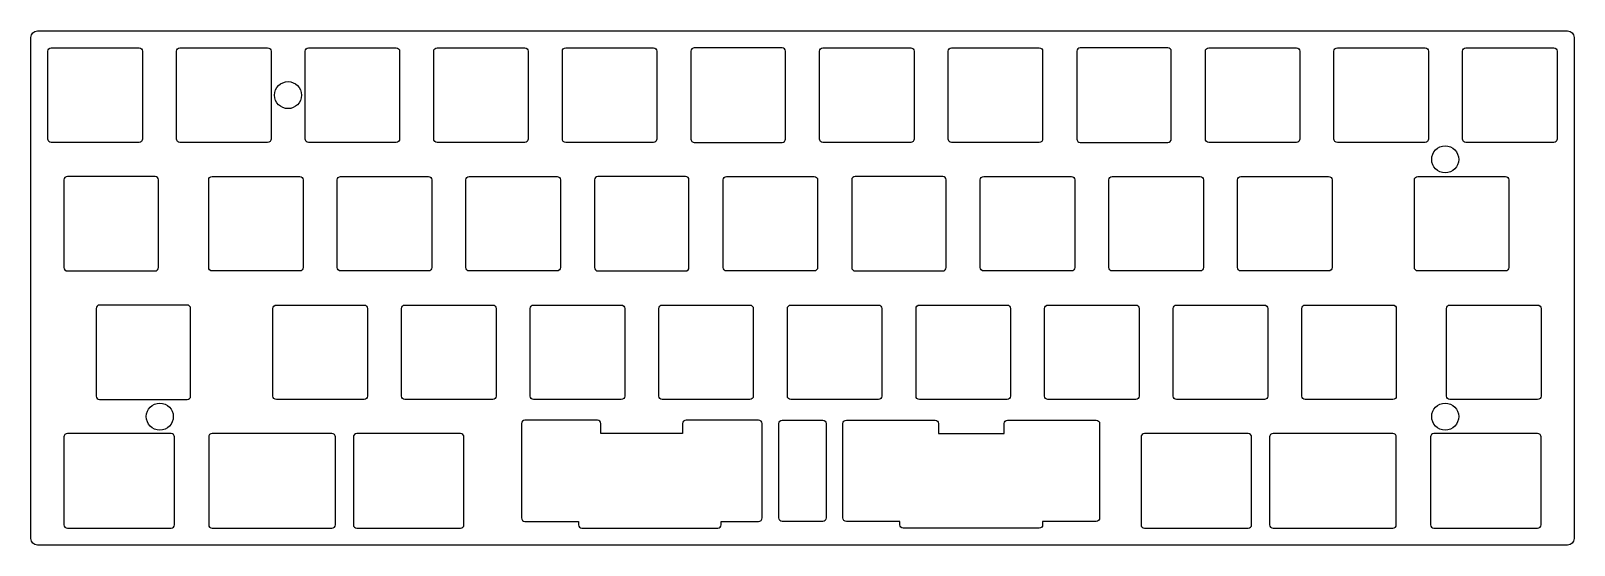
# Model space of a CAD drawing. Header units: millimetres. Extents: x 5 to 233, y -86 to -9.
import ezdxf

# ---------------------------------------------------------------- set-up
doc = ezdxf.new("R2010")
doc.units = ezdxf.units.MM
doc.layers.get('0').update_dxf_attribs({"linetype": 'CONTINUOUS'})

msp = doc.modelspace()

# ---------------------------------------------------------------- linework, layer by layer
for points in [[(232.3, -9.354, -0.414213562), (233.3, -10.354), (233.3, -84.554, -0.414213562), (232.3, -85.554), (5.7, -85.554, -0.414213562), (4.7, -84.554), (4.7, -10.354, -0.414213562), (5.7, -9.354)], [(7.225, -12.379, -0.414213562), (7.725, -11.879), (20.725, -11.879, -0.414213562), (21.225, -12.379), (21.225, -25.379, -0.414213562), (20.725, -25.879), (7.725, -25.879, -0.414213562), (7.225, -25.379)], [(26.275, -12.379, -0.414213562), (26.775, -11.879), (39.775, -11.879, -0.414213562), (40.275, -12.379), (40.275, -25.379, -0.414213562), (39.775, -25.879), (26.775, -25.879, -0.414213562), (26.275, -25.379)], [(45.325, -12.379, -0.414213562), (45.825, -11.879), (58.825, -11.879, -0.414213562), (59.325, -12.379), (59.325, -25.379, -0.414213562), (58.825, -25.879), (45.825, -25.879, -0.414213562), (45.325, -25.379)], [(77.875, -11.879, -0.414213562), (78.375, -12.379), (78.375, -25.379, -0.414213562), (77.875, -25.879), (64.875, -25.879, -0.414213562), (64.375, -25.379), (64.375, -12.379, -0.414213562), (64.875, -11.879)], [(83.425, -12.379, -0.414213562), (83.925, -11.879), (96.925, -11.879, -0.414213562), (97.425, -12.379), (97.425, -25.379, -0.414213562), (96.925, -25.879), (83.925, -25.879, -0.414213562), (83.425, -25.379)], [(102.475, -12.379), (102.475, -25.379, 0.414213562), (102.975, -25.879), (115.975, -25.879, 0.414213562), (116.475, -25.379), (116.475, -12.379, 0.414213562), (115.975, -11.879), (102.975, -11.879, 0.414213562)], [(121.525, -12.379, -0.414213562), (122.025, -11.879), (135.025, -11.879, -0.414213562), (135.525, -12.379), (135.525, -25.379, -0.414213562), (135.025, -25.879), (122.025, -25.879, -0.414213562), (121.525, -25.379)], [(140.575, -12.379, -0.414213562), (141.075, -11.879), (154.075, -11.879, -0.414213562), (154.575, -12.379), (154.575, -25.379, -0.414213562), (154.075, -25.879), (141.075, -25.879, -0.414213562), (140.575, -25.379)], [(159.625, -12.379), (159.625, -25.379, 0.414213562), (160.125, -25.879), (173.125, -25.879, 0.414213562), (173.625, -25.379), (173.625, -12.379, 0.414213562), (173.125, -11.879), (160.125, -11.879, 0.414213562)], [(178.675, -12.379, -0.414213562), (179.175, -11.879), (192.175, -11.879, -0.414213562), (192.675, -12.379), (192.675, -25.379, -0.414213562), (192.175, -25.879), (179.175, -25.879, -0.414213562), (178.675, -25.379)], [(197.725, -12.379, -0.414213562), (198.225, -11.879), (211.225, -11.879, -0.414213562), (211.725, -12.379), (211.725, -25.379, -0.414213562), (211.225, -25.879), (198.225, -25.879, -0.414213562), (197.725, -25.379)], [(216.775, -12.379, -0.414213562), (217.275, -11.879), (230.275, -11.879, -0.414213562), (230.775, -12.379), (230.775, -25.379, -0.414213562), (230.275, -25.879), (217.275, -25.879, -0.414213562), (216.775, -25.379)], [(9.60625, -31.429), (9.60625, -44.429, 0.414213562), (10.10625, -44.929), (23.10625, -44.929, 0.414213562), (23.60625, -44.429), (23.60625, -31.429, 0.414213562), (23.10625, -30.929), (10.10625, -30.929, 0.414213562)], [(31.0375, -31.429, -0.414213562), (31.5375, -30.929), (44.5375, -30.929, -0.414213562), (45.0375, -31.429), (45.0375, -44.429, -0.414213562), (44.5375, -44.929), (31.5375, -44.929, -0.414213562), (31.0375, -44.429)], [(50.0875, -31.429, -0.414213562), (50.5875, -30.929), (63.5875, -30.929, -0.414213562), (64.0875, -31.429), (64.0875, -44.429, -0.414213562), (63.5875, -44.929), (50.5875, -44.929, -0.414213562), (50.0875, -44.429)], [(69.1375, -31.429, -0.414213562), (69.6375, -30.929), (82.6375, -30.929, -0.414213562), (83.1375, -31.429), (83.1375, -44.429, -0.414213562), (82.6375, -44.929), (69.6375, -44.929, -0.414213562), (69.1375, -44.429)], [(88.1875, -31.429), (88.1875, -44.429, 0.414213562), (88.6875, -44.929), (101.6875, -44.929, 0.414213562), (102.1875, -44.429), (102.1875, -31.429, 0.414213562), (101.6875, -30.929), (88.6875, -30.929, 0.414213562)], [(107.2375, -31.429, -0.414213562), (107.7375, -30.929), (120.7375, -30.929, -0.414213562), (121.2375, -31.429), (121.2375, -44.429, -0.414213562), (120.7375, -44.929), (107.7375, -44.929, -0.414213562), (107.2375, -44.429)], [(126.2875, -31.429), (126.2875, -44.429, 0.414213562), (126.7875, -44.929), (139.7875, -44.929, 0.414213562), (140.2875, -44.429), (140.2875, -31.429, 0.414213562), (139.7875, -30.929), (126.7875, -30.929, 0.414213562)], [(158.8375, -30.929, -0.414213562), (159.3375, -31.429), (159.3375, -44.429, -0.414213562), (158.8375, -44.929), (145.8375, -44.929, -0.414213562), (145.3375, -44.429), (145.3375, -31.429, -0.414213562), (145.8375, -30.929)], [(164.3875, -31.429, -0.414213562), (164.8875, -30.929), (177.8875, -30.929, -0.414213562), (178.3875, -31.429), (178.3875, -44.429, -0.414213562), (177.8875, -44.929), (164.8875, -44.929, -0.414213562), (164.3875, -44.429)], [(183.4375, -31.429, -0.414213562), (183.9375, -30.929), (196.9375, -30.929, -0.414213562), (197.4375, -31.429), (197.4375, -44.429, -0.414213562), (196.9375, -44.929), (183.9375, -44.929, -0.414213562), (183.4375, -44.429)], [(223.13125, -30.929, -0.414213562), (223.63125, -31.429), (223.63125, -44.429, -0.414213562), (223.13125, -44.929), (210.13125, -44.929, -0.414213562), (209.63125, -44.429), (209.63125, -31.429, -0.414213562), (210.13125, -30.929)], [(14.36875, -50.479), (14.36875, -63.479, 0.414213562), (14.86875, -63.979), (27.86875, -63.979, 0.414213562), (28.36875, -63.479), (28.36875, -50.479, 0.414213562), (27.86875, -49.979), (14.86875, -49.979, 0.414213562)], [(40.5625, -50.479, -0.414213562), (41.0625, -49.979), (54.0625, -49.979, -0.414213562), (54.5625, -50.479), (54.5625, -63.479, -0.414213562), (54.0625, -63.979), (41.0625, -63.979, -0.414213562), (40.5625, -63.479)], [(59.6125, -50.479, -0.414213562), (60.1125, -49.979), (73.1125, -49.979, -0.414213562), (73.6125, -50.479), (73.6125, -63.479, -0.414213562), (73.1125, -63.979), (60.1125, -63.979, -0.414213562), (59.6125, -63.479)], [(78.6625, -50.479, -0.414213562), (79.1625, -49.979), (92.1625, -49.979, -0.414213562), (92.6625, -50.479), (92.6625, -63.479, -0.414213562), (92.1625, -63.979), (79.1625, -63.979, -0.414213562), (78.6625, -63.479)], [(97.7125, -50.479, -0.414213562), (98.2125, -49.979), (111.2125, -49.979, -0.414213562), (111.7125, -50.479), (111.7125, -63.479, -0.414213562), (111.2125, -63.979), (98.2125, -63.979, -0.414213562), (97.7125, -63.479)], [(116.7625, -50.479, -0.414213562), (117.2625, -49.979), (130.2625, -49.979, -0.414213562), (130.7625, -50.479), (130.7625, -63.479, -0.414213562), (130.2625, -63.979), (117.2625, -63.979, -0.414213562), (116.7625, -63.479)], [(135.8125, -50.479, -0.414213562), (136.3125, -49.979), (149.3125, -49.979, -0.414213562), (149.8125, -50.479), (149.8125, -63.479, -0.414213562), (149.3125, -63.979), (136.3125, -63.979, -0.414213562), (135.8125, -63.479)], [(154.8625, -50.479, -0.414213562), (155.3625, -49.979), (168.3625, -49.979, -0.414213562), (168.8625, -50.479), (168.8625, -63.479, -0.414213562), (168.3625, -63.979), (155.3625, -63.979, -0.414213562), (154.8625, -63.479)], [(187.4125, -49.979, -0.414213562), (187.9125, -50.479), (187.9125, -63.479, -0.414213562), (187.4125, -63.979), (174.4125, -63.979, -0.414213562), (173.9125, -63.479), (173.9125, -50.479, -0.414213562), (174.4125, -49.979)], [(192.9625, -50.479, -0.414213562), (193.4625, -49.979), (206.4625, -49.979, -0.414213562), (206.9625, -50.479), (206.9625, -63.479, -0.414213562), (206.4625, -63.979), (193.4625, -63.979, -0.414213562), (192.9625, -63.479)], [(214.39375, -50.479, -0.414213562), (214.89375, -49.979), (227.89375, -49.979, -0.414213562), (228.39375, -50.479), (228.39375, -63.479, -0.414213562), (227.89375, -63.979), (214.89375, -63.979, -0.414213562), (214.39375, -63.479)], [(85.80625, -82.029), (85.80625, -82.529, 0.414213562), (86.30625, -83.029), (106.45, -83.029, 0.414213562), (106.95, -82.529), (106.95, -82.029), (112.50675, -82.029, 0.414213562), (113.00675, -81.529), (113.00675, -67.529, 0.414213562), (112.50675, -67.029), (101.74425, -67.029, 0.414213562), (101.24425, -67.529), (101.24425, -69.029), (89.13075, -69.029), (89.13075, -67.529, 0.414213562), (88.63075, -67.029), (77.86825, -67.029, 0.414213562), (77.36825, -67.529), (77.36825, -81.529, 0.414213562), (77.86825, -82.029)], [(122.5, -81.529, -0.414213562), (122, -82.029), (116, -82.029, -0.414213562), (115.5, -81.529), (115.5, -67.529, -0.414213562), (116, -67.029), (122, -67.029, -0.414213562), (122.5, -67.529)], [(163.013, -81.529, -0.414213562), (162.513, -82.029), (154.575, -82.029), (154.575, -82.529, -0.414213562), (154.075, -83.029), (133.93125, -83.029, -0.414213562), (133.43125, -82.529), (133.43125, -82.029), (125.49325, -82.029, -0.414213562), (124.99325, -81.529), (124.99325, -67.529, -0.414213562), (125.49325, -67.029), (138.637, -67.029, -0.414213562), (139.137, -67.529), (139.137, -69.029), (148.86925, -69.029), (148.86925, -67.529, -0.414213562), (149.36925, -67.029), (162.513, -67.029, -0.414213562), (163.013, -67.529)], [(10.10625, -83.029), (25.4875, -83.029, 0.414213562), (25.9875, -82.529), (25.9875, -69.529, 0.414213562), (25.4875, -69.029), (10.10625, -69.029, 0.414213562), (9.60625, -69.529), (9.60625, -82.529, 0.414213562)], [(49.3, -69.029), (31.5375, -69.029, 0.414213562), (31.0375, -69.529), (31.0375, -82.529, 0.414213562), (31.5375, -83.029), (49.3, -83.029, 0.414213562), (49.8, -82.529), (49.8, -69.529, 0.414213562)], [(68.35, -69.029), (52.96875, -69.029, 0.414213562), (52.46875, -69.529), (52.46875, -82.529, 0.414213562), (52.96875, -83.029), (68.35, -83.029, 0.414213562), (68.85, -82.529), (68.85, -69.529, 0.414213562)], [(185.03125, -69.029), (169.65, -69.029, 0.414213562), (169.15, -69.529), (169.15, -82.529, 0.414213562), (169.65, -83.029), (185.03125, -83.029, 0.414213562), (185.53125, -82.529), (185.53125, -69.529, 0.414213562)], [(206.4625, -69.029), (188.7, -69.029, 0.414213562), (188.2, -69.529), (188.2, -82.529, 0.414213562), (188.7, -83.029), (206.4625, -83.029, 0.414213562), (206.9625, -82.529), (206.9625, -69.529, 0.414213562)], [(227.89375, -69.029), (212.5125, -69.029, 0.414213562), (212.0125, -69.529), (212.0125, -82.529, 0.414213562), (212.5125, -83.029), (227.89375, -83.029, 0.414213562), (228.39375, -82.529), (228.39375, -69.529, 0.414213562)]]:
    msp.add_lwpolyline(points, format="xyb", close=True)
for centre in [(42.8, -18.87855), (214.2, -28.40355), (23.8, -66.50355), (214.2, -66.50355)]:
    msp.add_circle(centre, 2)

doc.saveas('drawing.dxf')
